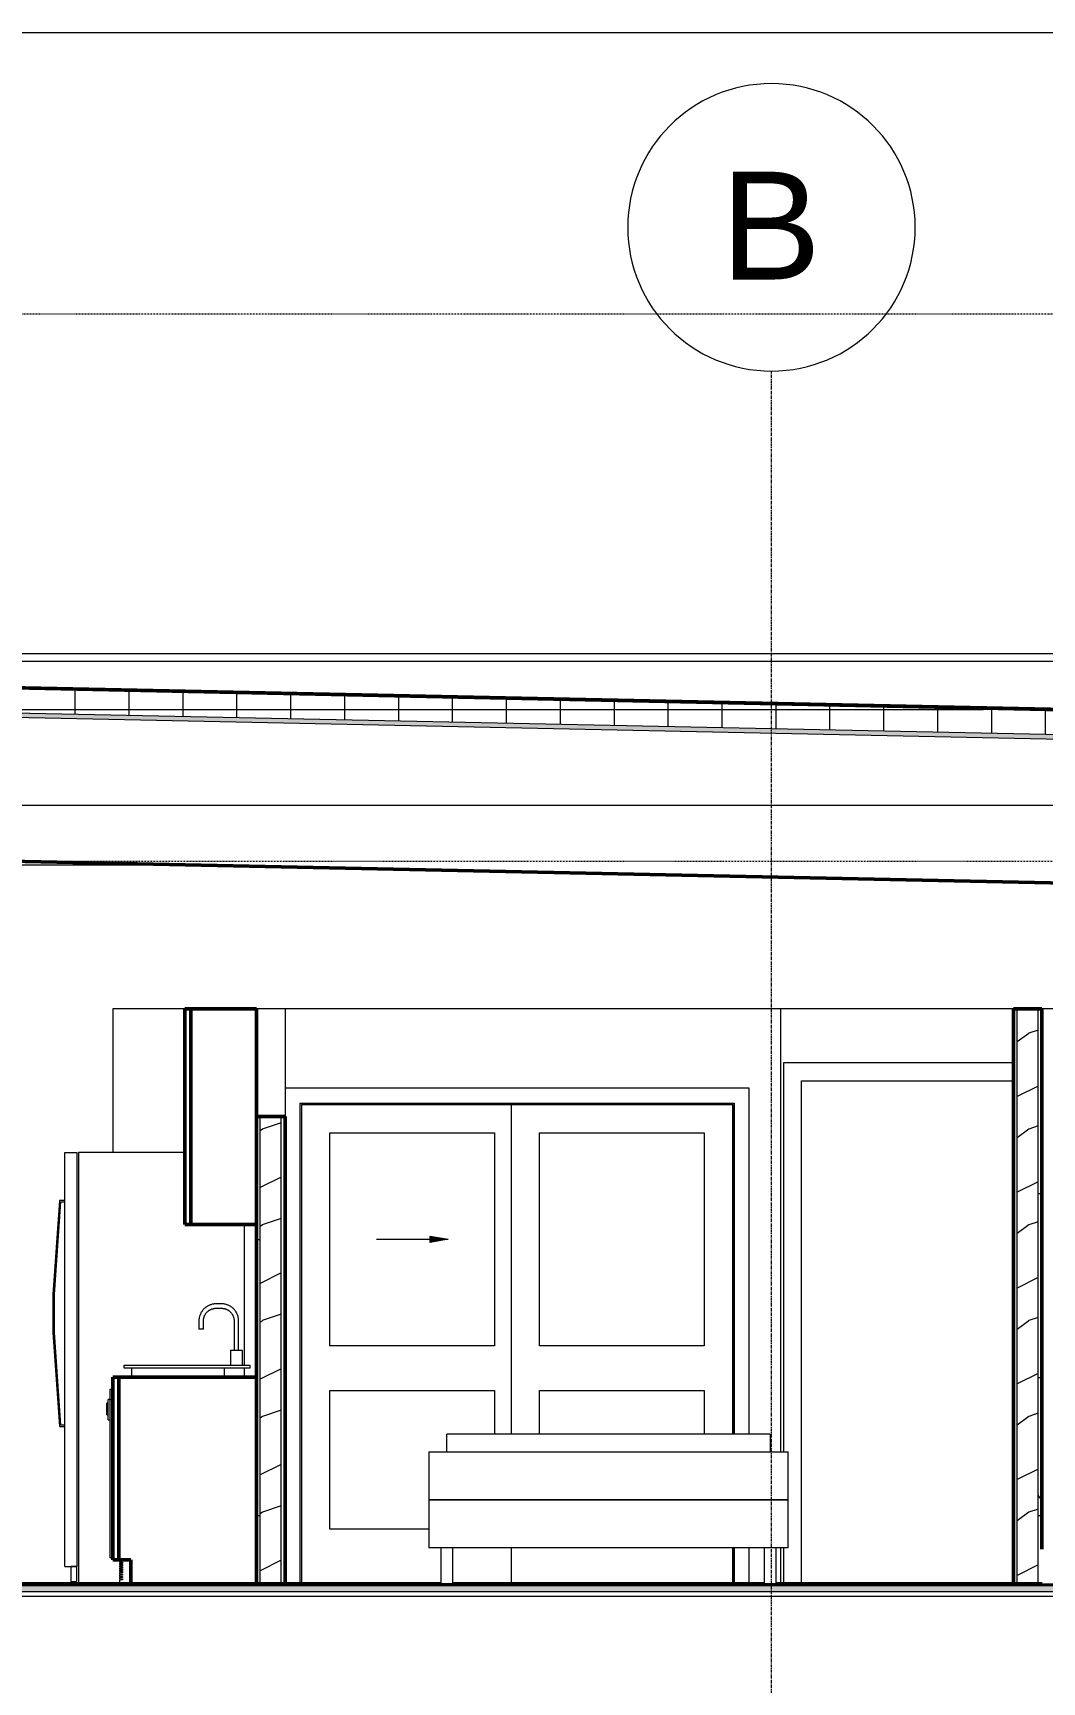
# Model space of a CAD drawing. Header units: inches. Extents: x 9609 to 15463, y -232 to 527.
# Drawn here: x 11411.9 to 11580.4, y 251.6 to 527 of the extents above; entities that cross this region are included whole.
import ezdxf

# ---------------------------------------------------------------- set-up
doc = ezdxf.new("R2010")
doc.units = ezdxf.units.IN
doc.header["$MEASUREMENT"] = 0
doc.linetypes.add('Aligning Line 1_8_', pattern=[0.25, 0.125, -0.125])
doc.linetypes.add('Grid Line 1_2_', pattern=[0.875, 0.5, -0.125, 0.125, -0.125])
for name, color, linetype, lineweight in [('0-1', 7, 'Continuous', 5), ('0-3', 7, 'Continuous', 13), ('A-DETL-GENF-1', 92, 'Continuous', 13), ('A-DETL-GENF-2', 250, 'Continuous', 9), ('A-DOOR-1', 250, 'Continuous', 9), ('A-DOOR-FRAM-1', 250, 'Continuous', 9), ('A-FLOR-1', 192, 'Continuous', 50), ('A-FLOR-LEVL-1', 51, 'Grid Line 1_2_', 9), ('A-FLOR-MCUT', 51, 'Continuous', 13), ('A-FLOR-PATT-1', 8, 'Continuous', 9), ('A-ROOF', 132, 'Continuous', 13), ('A-ROOF-1', 132, 'Continuous', 50), ('A-ROOF-PATT-1', 132, 'Continuous', 9), ('A-WALL', 113, 'Continuous', 13), ('A-WALL-1', 7, 'Continuous', 13), ('A-WALL-2', 10, 'Continuous', 50), ('A-WALL-PATT-1', 250, 'Continuous', 9), ('A-WALL-PATT-2', 253, 'Continuous', 9), ('G-ANNO-SYMB', 111, 'Aligning Line 1_8_', 9), ('G-ANNO-SYMB-1', 9, 'Aligning Line 1_8_', 9), ('G-ANNO-SYMB-2', 147, 'Aligning Line 1_8_', 9), ('I-FURN-1', 250, 'Continuous', 9), ('I-WALL-2', 7, 'Continuous', 13), ('P-SANR-FIXT-1', 250, 'Continuous', 9), ('Q-CASE-1', 10, 'Continuous', 50), ('Q-SPCQ-1', 250, 'Continuous', 9), ('S-GRID-1', 1, 'Grid Line 1_2_', 9), ('S-GRID-IDEN', 1, 'Continuous', 9)]:
    doc.layers.add(name, color=color, linetype=linetype, lineweight=lineweight)
doc.styles.add('Arial_1', font='arial.ttf', dxfattribs={"height": 18})
pattern_1 = [(0, (10995.947, 72), (30.72, 7.68), [1.267, -21.773, 1.267, -21.773, -122.88]), (0, (10995.947, 72), (30.72, 7.68), [-46.08, 1.267, -44.813, 1.267, -21.773, -53.76]), (0, (10995.947, 72), (30.72, 7.68), [-115.2, 1.267, -14.093, 1.267, -37.133]), (120, (11007.467, 75.84), (-22.011075, 22.7643), [1.267, -21.773, 1.267, -21.773, -122.88]), (120, (11007.467, 75.84), (-22.011075, 22.7643), [-46.08, 1.267, -44.813, 1.267, -21.773, -53.76]), (120, (11007.467, 75.84), (-22.011075, 22.7643), [-115.2, 1.267, -14.093, 1.267, -37.133]), (240, (11011.307, 91.2), (-8.708925, -30.4443), [1.267, -21.773, 1.267, -21.773, -122.88]), (240, (11011.307, 91.2), (-8.708925, -30.4443), [-46.08, 1.267, -44.813, 1.267, -21.773, -53.76]), (240, (11011.307, 91.2), (-8.708925, -30.4443), [-115.2, 1.267, -14.093, 1.267, -37.133])]
pattern_2 = [(216.87, (11002.345, 87.994), (47.980943, 31.987086), [7.997, -71.971]), (206.565, (11011.941, 83.196), (-15.993714, -15.99413), [17.881, -17.881]), (198.435, (11011.941, 75.199), (-31.98674, -15.99388), [10.115, -40.461])]

# ---------------------------------------------------------------- blocks, each defined once
blk = doc.blocks.new('CTR - 2nd Phase_rvt-1-BUILDING SECTION - EAST_WEST - LOOKING NORTH')
at = {"layer": 'A-FLOR-LEVL-1'}
for p, q in [((9609.49, 398), (12558.48, 398)), ((9609.49, 268), (12558.48, 268))]:
    blk.add_line(p, q, dxfattribs=at)
at = {"layer": 'G-ANNO-SYMB-1'}
for p, q in [((12461.76, 526.95), (9706.21, 526.95)), ((12461.76, 388.59), (9706.21, 388.59))]:
    blk.add_line(p, q, dxfattribs=at)
blk = doc.blocks.new('FOLDING_SLIDING CLOSET - 72_ x 80_-1372823-BUILDING SECTION - EAST_WEST - LOOKING NORTH')
at = {"layer": 'A-DETL-GENF-1'}
blk.add_hatch(color=256, dxfattribs=at).paths.add_polyline_path([(11478.21, 325), (11481.22, 325.53), (11478.21, 326.06)], flags=0)
at = {"layer": 'A-DETL-GENF-2'}
for p, q in [((11469.22, 325.53), (11481.22, 325.53)), ((11478.21, 326.06), (11481.22, 325.53)), ((11478.21, 325), (11478.21, 326.06)), ((11481.22, 325.53), (11478.21, 325))]:
    blk.add_line(p, q, dxfattribs=at)
at = {"layer": 'A-DOOR-1'}
for p, q in [((11453.97, 350.75), (11453.97, 346)), ((11531.47, 350.75), (11453.97, 350.75)), ((11531.47, 293), (11531.47, 350.75)), ((11456.47, 348.25), (11456.47, 268)), ((11456.47, 348.25), (11528.97, 348.25)), ((11528.72, 348), (11491.72, 348)), ((11491.72, 348), (11491.72, 293)), ((11528.72, 292.99), (11528.72, 348)), ((11528.97, 348.25), (11528.97, 292.99)), ((11461.47, 307.75), (11461.47, 343.31)), ((11461.47, 343.31), (11488.97, 343.31)), ((11488.97, 343.31), (11488.97, 307.75)), ((11496.47, 307.75), (11496.47, 343.31)), ((11496.47, 343.31), (11523.97, 343.31)), ((11523.97, 343.31), (11523.97, 307.75)), ((11488.97, 307.75), (11461.47, 307.75)), ((11523.97, 307.75), (11496.47, 307.75)), ((11461.47, 277.13), (11461.47, 300.25)), ((11461.47, 300.25), (11488.97, 300.25)), ((11488.97, 300.25), (11488.97, 293)), ((11496.47, 293), (11496.47, 300.25)), ((11496.47, 300.25), (11523.97, 300.25)), ((11523.97, 300.25), (11523.97, 293)), ((11477.97, 277.13), (11461.47, 277.13)), ((11491.72, 274), (11491.72, 268)), ((11528.72, 268), (11528.72, 274)), ((11528.97, 274), (11528.97, 268)), ((11531.47, 268), (11531.47, 274))]:
    blk.add_line(p, q, dxfattribs=at)
at = {"layer": 'A-DOOR-FRAM-1'}
for p, q in [((11456.72, 348), (11456.72, 268)), ((11456.72, 348), (11528.72, 348)), ((11528.72, 348), (11528.72, 292.99)), ((11528.72, 274), (11528.72, 268))]:
    blk.add_line(p, q, dxfattribs=at)
blk = doc.blocks.new('Refrigerator_-_Side-by-Side_6047 - 36_ X 30_-1372843-BUILDING SECTION - EAST_WEST - LOOKING NORTH')
at = {"layer": 'Q-SPCQ-1'}
for p, q in [((11416.36, 2.87), (11416.36, 72)), ((11416.36, 72), (11418.36, 72)), ((11418.36, 72), (11418.36, 2.87)), ((11418.61, 72), (11418.61, 0)), ((11436.36, 72), (11418.61, 72)), ((11415.46, 64), (11414.36, 48.29)), ((11414.61, 48.28), (11415.7, 63.75)), ((11416.36, 64), (11415.46, 64)), ((11415.7, 63.75), (11416.36, 63.75)), ((11446.36, 36.5), (11446.36, 60)), ((11414.36, 48.29), (11414.36, 41.94)), ((11414.61, 41.95), (11414.61, 48.28)), ((11414.36, 41.94), (11415.46, 26.23)), ((11415.7, 26.48), (11414.61, 41.95)), ((11446.36, 34.5), (11446.36, 36)), ((11415.46, 26.23), (11416.36, 26.23)), ((11416.36, 26.48), (11415.7, 26.48)), ((11416.36, 2.87), (11418.36, 2.87)), ((11417.36, 2.87), (11417.36, 0.37)), ((11418.36, 2.87), (11417.36, 2.87)), ((11418.36, 0.37), (11418.36, 2.87)), ((11417.36, 0.37), (11418.36, 0.37))]:
    blk.add_line(p, q, dxfattribs=at)
blk = doc.blocks.new('OD_CW_Base Cabinet - OD_CW_Base Cabinet-1965007-BUILDING SECTION - EAST_WEST - LOOKING NORTH')
at = {"layer": 'Q-CASE-1'}
for p, q in [((11425.22, 302.5), (11425.22, 272)), ((11426.22, 302.5), (11425.22, 302.5)), ((11426.22, 272), (11426.22, 302.5)), ((11426.22, 302.5), (11426.22, 272)), ((11449.22, 302.5), (11426.22, 302.5)), ((11449.22, 268), (11449.22, 302.5)), ((11425.22, 272), (11426.22, 272)), ((11426.22, 272), (11428.22, 272)), ((11428.22, 272), (11428.22, 268)), ((11428.22, 268), (11449.22, 268))]:
    blk.add_line(p, q, dxfattribs=at)
blk = doc.blocks.new('Sink Kitchen-Single - 30_ x 21_-366345-BUILDING SECTION - EAST_WEST - LOOKING NORTH')
at = {"layer": 'P-SANR-FIXT-1'}
for p, q in [((11442.49, 46.75), (11441.61, 46.75)), ((11441.61, 46), (11442.49, 46)), ((11438.74, 43.88), (11438.74, 42.5)), ((11439.49, 42.5), (11438.74, 42.5)), ((11439.49, 42.5), (11439.49, 43.88)), ((11444.61, 43.88), (11444.61, 39)), ((11445.36, 39), (11445.36, 43.88)), ((11443.99, 39), (11443.99, 36.5)), ((11443.99, 39), (11443.99, 36.5)), ((11444.01, 39), (11444.01, 39)), ((11444.01, 39), (11444.99, 39)), ((11444.99, 39), (11445.96, 39)), ((11445.96, 39), (11445.96, 39)), ((11445.99, 36.5), (11445.99, 39)), ((11445.99, 36.5), (11445.99, 39)), ((11426.24, 36.5), (11447.24, 36.5)), ((11426.24, 36), (11426.24, 36.5)), ((11447.24, 36), (11426.24, 36)), ((11427.49, 36), (11427.49, 34.5)), ((11442.99, 34.5), (11442.99, 36)), ((11447.24, 36.5), (11447.24, 36))]:
    blk.add_line(p, q, dxfattribs=at)
at = {"layer": 'P-SANR-FIXT-1', "flags": 128}
for points in [[(11441.61, 46.75), (11441.5, 46.75), (11441.38, 46.74), (11441.27, 46.73), (11441.16, 46.71), (11441.04, 46.69), (11440.93, 46.67), (11440.82, 46.64), (11440.71, 46.6), (11440.6, 46.57), (11440.49, 46.52), (11440.39, 46.48), (11440.29, 46.43), (11440.19, 46.37), (11440.09, 46.31), (11439.99, 46.25), (11439.9, 46.18), (11439.81, 46.11), (11439.72, 46.04), (11439.63, 45.96), (11439.55, 45.88), (11439.47, 45.79), (11439.4, 45.71), (11439.33, 45.62), (11439.26, 45.52), (11439.2, 45.43), (11439.13, 45.33), (11439.08, 45.23), (11439.03, 45.13), (11438.98, 45.02), (11438.93, 44.92), (11438.9, 44.81), (11438.86, 44.7), (11438.83, 44.59), (11438.8, 44.48), (11438.78, 44.36), (11438.76, 44.25), (11438.75, 44.14), (11438.74, 44.02), (11438.74, 43.91), (11438.74, 43.88)], [(11439.49, 43.88), (11439.49, 43.96), (11439.5, 44.04), (11439.5, 44.13), (11439.52, 44.21), (11439.53, 44.3), (11439.55, 44.38), (11439.57, 44.46), (11439.6, 44.54), (11439.63, 44.62), (11439.66, 44.7), (11439.69, 44.78), (11439.73, 44.86), (11439.77, 44.93), (11439.81, 45), (11439.86, 45.07), (11439.91, 45.14), (11439.96, 45.21), (11440.02, 45.28), (11440.07, 45.34), (11440.13, 45.4), (11440.2, 45.46), (11440.26, 45.51), (11440.33, 45.57), (11440.4, 45.62), (11440.47, 45.66), (11440.54, 45.71), (11440.61, 45.75), (11440.69, 45.79), (11440.77, 45.82), (11440.84, 45.86), (11440.92, 45.88), (11441.01, 45.91), (11441.09, 45.93), (11441.17, 45.95), (11441.25, 45.97), (11441.34, 45.98), (11441.42, 45.99), (11441.51, 46), (11441.59, 46), (11441.61, 46)], [(11445.36, 43.88), (11445.36, 43.99), (11445.36, 44.1), (11445.34, 44.22), (11445.33, 44.33), (11445.31, 44.45), (11445.28, 44.56), (11445.25, 44.67), (11445.22, 44.78), (11445.18, 44.89), (11445.14, 44.99), (11445.09, 45.1), (11445.04, 45.2), (11444.98, 45.3), (11444.93, 45.4), (11444.86, 45.5), (11444.8, 45.59), (11444.72, 45.68), (11444.65, 45.77), (11444.57, 45.86), (11444.49, 45.94), (11444.41, 46.02), (11444.32, 46.09), (11444.23, 46.16), (11444.14, 46.23), (11444.04, 46.29), (11443.94, 46.35), (11443.84, 46.41), (11443.74, 46.46), (11443.64, 46.51), (11443.53, 46.55), (11443.42, 46.59), (11443.31, 46.63), (11443.2, 46.66), (11443.09, 46.69), (11442.98, 46.71), (11442.86, 46.73), (11442.75, 46.74), (11442.64, 46.75), (11442.52, 46.75), (11442.49, 46.75)], [(11442.49, 46), (11442.57, 46), (11442.66, 45.99), (11442.74, 45.98), (11442.83, 45.97), (11442.91, 45.96), (11442.99, 45.94), (11443.08, 45.92), (11443.16, 45.89), (11443.24, 45.86), (11443.32, 45.83), (11443.39, 45.8), (11443.47, 45.76), (11443.55, 45.72), (11443.62, 45.68), (11443.69, 45.63), (11443.76, 45.58), (11443.83, 45.53), (11443.89, 45.47), (11443.95, 45.42), (11444.01, 45.36), (11444.07, 45.29), (11444.13, 45.23), (11444.18, 45.16), (11444.23, 45.09), (11444.28, 45.02), (11444.32, 44.95), (11444.36, 44.88), (11444.4, 44.8), (11444.44, 44.72), (11444.47, 44.65), (11444.5, 44.57), (11444.53, 44.48), (11444.55, 44.4), (11444.57, 44.32), (11444.58, 44.24), (11444.6, 44.15), (11444.61, 44.07), (11444.61, 43.98), (11444.61, 43.9), (11444.61, 43.88)]]:
    blk.add_lwpolyline(points, dxfattribs=at)
blk = doc.blocks.new('Dishwasher_15404 - 34_ counter-V12-BUILDING SECTION - EAST_WEST - LOOKING NORTH')
at = {"layer": 'Q-SPCQ-1'}
for p, q in [((11424.72, 300.5), (11424.72, 298.79)), ((11424.72, 300.5), (11425.22, 300.5)), ((11424.47, 298.18), (11424.22, 298.18)), ((11424.22, 297.94), (11424.22, 298.18)), ((11424.22, 297.35), (11424.22, 297.94)), ((11424.22, 297.94), (11424.47, 297.94)), ((11424.47, 296.06), (11424.47, 298.79)), ((11424.72, 298.79), (11424.47, 298.79)), ((11424.72, 298.79), (11424.72, 272.33)), ((11424.72, 298.79), (11424.92, 298.79)), ((11424.92, 298.79), (11425.22, 298.79)), ((11424.22, 296.21), (11424.22, 297.35)), ((11424.47, 297.35), (11424.22, 297.35)), ((11424.22, 296.21), (11424.47, 296.21)), ((11424.47, 295.35), (11424.47, 296.06)), ((11424.47, 295.35), (11424.73, 295.35)), ((11424.92, 272.33), (11424.72, 272.33)), ((11425.22, 272.33), (11424.92, 272.33)), ((11426.35, 271.94), (11426.35, 272)), ((11428.22, 271.94), (11426.35, 271.94)), ((11426.35, 271.94), (11426.35, 271.59)), ((11426.38, 271.59), (11426.35, 271.59)), ((11426.35, 271.59), (11426.85, 271.59)), ((11426.35, 271.39), (11426.35, 271.2)), ((11426.35, 271.39), (11426.38, 271.39)), ((11426.85, 271.39), (11426.35, 271.39)), ((11426.38, 271.2), (11426.35, 271.2)), ((11426.35, 271.2), (11426.85, 271.2)), ((11426.35, 271), (11426.35, 270.8)), ((11426.35, 271), (11426.38, 271)), ((11426.85, 271), (11426.35, 271)), ((11426.38, 270.8), (11426.35, 270.8)), ((11426.35, 270.8), (11426.85, 270.8)), ((11426.35, 270.61), (11426.35, 270.41)), ((11426.35, 270.61), (11426.38, 270.61)), ((11426.85, 270.61), (11426.35, 270.61)), ((11426.38, 270.41), (11426.35, 270.41)), ((11426.35, 270.41), (11426.85, 270.41)), ((11426.35, 270.21), (11426.35, 270.02)), ((11426.35, 270.21), (11426.38, 270.21)), ((11426.85, 270.21), (11426.35, 270.21)), ((11426.38, 270.02), (11426.35, 270.02)), ((11426.35, 270.02), (11426.85, 270.02)), ((11426.85, 271.59), (11426.85, 271.39)), ((11426.85, 271.2), (11426.85, 271)), ((11426.85, 270.8), (11426.85, 270.61)), ((11426.85, 270.41), (11426.85, 270.21)), ((11426.85, 270.02), (11426.85, 269.82)), ((11427.92, 271.94), (11428.22, 271.94)), ((11426.35, 269.82), (11426.35, 269.62)), ((11426.35, 269.82), (11426.38, 269.82)), ((11426.85, 269.82), (11426.35, 269.82)), ((11426.38, 269.62), (11426.35, 269.62)), ((11426.35, 269.62), (11426.85, 269.62)), ((11426.35, 269.43), (11426.35, 269.23)), ((11426.35, 269.43), (11426.38, 269.43)), ((11426.85, 269.43), (11426.35, 269.43)), ((11426.38, 269.23), (11426.35, 269.23)), ((11426.35, 269.23), (11426.85, 269.23)), ((11426.35, 269.03), (11426.35, 268.84)), ((11426.35, 269.03), (11426.38, 269.03)), ((11426.85, 269.03), (11426.35, 269.03)), ((11426.38, 268.84), (11426.35, 268.84)), ((11426.35, 268.84), (11426.85, 268.84)), ((11426.35, 268.64), (11426.35, 268)), ((11426.85, 268.64), (11426.35, 268.64)), ((11426.85, 269.62), (11426.85, 269.43)), ((11426.85, 269.23), (11426.85, 269.03)), ((11426.85, 268.84), (11426.85, 268.64))]:
    blk.add_line(p, q, dxfattribs=at)
blk = doc.blocks.new('Interior_barn_door_18732 - Interior_barn_door_18732-V16-BUILDING SECTION - EAST_WEST - LOOKING NORTH')
at = {"layer": 'A-DOOR-FRAM-1'}
for p, q in [((11575.6, 355), (11537.19, 355)), ((11537.19, 355), (11537.19, 290)), ((11540.19, 268), (11540.19, 352)), ((11540.19, 352), (11575.6, 352)), ((11537.19, 274), (11537.19, 268))]:
    blk.add_line(p, q, dxfattribs=at)
blk = doc.blocks.new('OD_CW_Upper Cabinet - OD_CW_Upper Cabinet-1965010-BUILDING SECTION - EAST_WEST - LOOKING NORTH')
at = {"layer": 'Q-CASE-1'}
for p, q in [((11437.22, 364), (11437.22, 328)), ((11438.22, 364), (11437.22, 364)), ((11438.22, 328), (11438.22, 364)), ((11438.22, 364), (11438.22, 328)), ((11449.22, 364), (11438.22, 364)), ((11449.22, 328), (11449.22, 364)), ((11437.22, 328), (11438.22, 328)), ((11438.22, 328), (11449.22, 328))]:
    blk.add_line(p, q, dxfattribs=at)
blk = doc.blocks.new('Bed-Standard - Queen 60_ x 79_-1242961-BUILDING SECTION - EAST_WEST - LOOKING NORTH')
at = {"layer": 'I-FURN-1'}
for p, q in [((11534.11, 25), (11480.11, 25)), ((11480.11, 24), (11480.11, 25)), ((11534.11, 25), (11534.11, 24)), ((11480.11, 22), (11480.11, 24)), ((11534.11, 24), (11534.11, 22)), ((11477.11, 22), (11477.11, 14)), ((11477.11, 22), (11478.11, 22)), ((11478.11, 22), (11536.11, 22)), ((11536.11, 22), (11537.11, 22)), ((11537.11, 14), (11537.11, 22)), ((11477.11, 14), (11477.11, 6)), ((11477.11, 14), (11478.11, 14)), ((11478.11, 14), (11477.11, 14)), ((11478.11, 14), (11536.11, 14)), ((11536.11, 14), (11478.11, 14)), ((11536.11, 14), (11537.11, 14)), ((11537.11, 14), (11536.11, 14)), ((11537.11, 6), (11537.11, 14)), ((11478.11, 6), (11477.11, 6)), ((11536.11, 6), (11478.11, 6)), ((11479.11, 6), (11479.11, 0)), ((11481.11, 0), (11481.11, 6)), ((11533.11, 6), (11533.11, 0)), ((11535.11, 0), (11535.11, 6)), ((11537.11, 6), (11536.11, 6)), ((11535.11, 0), (11533.11, 0)), ((11481.11, 0), (11479.11, 0))]:
    blk.add_line(p, q, dxfattribs=at)
blk = doc.blocks.new('CTR - 1st Phase - Unit Layouts_rvt-1-BUILDING SECTION - EAST_WEST - LOOKING NORTH')
at = {"layer": 'A-WALL-PATT-1'}
h = blk.add_hatch(dxfattribs=at)
h.set_pattern_fill('FP_1', color=256, style=0, pattern_type=2)
h.set_pattern_definition(pattern_1)
h.paths.add_polyline_path([(11579.73, 268), (11580.35, 268), (11580.35, 364), (11579.73, 364), (11579.73, 273.75)], flags=0)
h = blk.add_hatch(dxfattribs=at)
h.set_pattern_fill('FP_1', color=256, style=0, pattern_type=2)
h.set_pattern_definition(pattern_1)
h.paths.add_polyline_path([(11449.85, 268), (11449.85, 346), (11449.22, 346), (11449.22, 268)], flags=0)
h = blk.add_hatch(dxfattribs=at)
h.set_pattern_fill('FP_1', color=256, style=0, pattern_type=2)
h.set_pattern_definition(pattern_1)
h.paths.add_polyline_path([(11453.35, 268), (11453.97, 268), (11453.97, 346), (11453.35, 346), (11453.35, 274.64)], flags=0)
at = {"layer": 'A-WALL-PATT-2'}
h = blk.add_hatch(dxfattribs=at)
h.set_pattern_fill('FP_3', color=256, style=0, pattern_type=2)
h.set_pattern_definition(pattern_2)
h.paths.add_polyline_path([(11579.73, 268), (11579.73, 364), (11576.23, 364), (11576.23, 268), (11579.12, 268)], flags=0)
h = blk.add_hatch(dxfattribs=at)
h.set_pattern_fill('FP_3', color=256, style=0, pattern_type=2)
h.set_pattern_definition(pattern_2)
h.paths.add_polyline_path([(11453.35, 268), (11453.35, 346), (11449.85, 346), (11449.85, 268)], flags=0)
at = {"layer": 'A-WALL-1'}
for p, q in [((11437.22, 364), (11425.22, 364)), ((11425.22, 364), (11425.22, 340)), ((11453.97, 364), (11449.22, 364)), ((11536.77, 364), (11453.97, 364)), ((11453.97, 364), (11453.97, 350.75)), ((11575.6, 364), (11536.77, 364)), ((11536.77, 290), (11536.77, 364)), ((11576.23, 268), (11576.23, 364)), ((11579.73, 268), (11579.73, 364)), ((11616.35, 364), (11580.35, 364)), ((11449.85, 268), (11449.85, 346)), ((11453.35, 268), (11453.35, 346)), ((11536.77, 268), (11536.77, 274))]:
    blk.add_line(p, q, dxfattribs=at)
at = {"layer": 'A-WALL-2'}
for p, q in [((11575.6, 364), (11575.6, 268)), ((11580.35, 364), (11575.6, 364)), ((11580.35, 273.75), (11580.35, 364)), ((11453.97, 346), (11449.22, 346)), ((11449.22, 346), (11449.22, 268)), ((11453.97, 268), (11453.97, 346)), ((11449.22, 268), (11453.97, 268)), ((11575.6, 268), (11580.35, 268))]:
    blk.add_line(p, q, dxfattribs=at)
at = {"layer": '0-3'}
for name, p in [('OD_CW_Upper Cabinet - OD_CW_Upper Cabinet-1965010-BUILDING SECTION - EAST_WEST - LOOKING NORTH', (0, 0)), ('Interior_barn_door_18732 - Interior_barn_door_18732-V16-BUILDING SECTION - EAST_WEST - LOOKING NORTH', (0, 0)), ('FOLDING_SLIDING CLOSET - 72_ x 80_-1372823-BUILDING SECTION - EAST_WEST - LOOKING NORTH', (0, 0)), ('Refrigerator_-_Side-by-Side_6047 - 36_ X 30_-1372843-BUILDING SECTION - EAST_WEST - LOOKING NORTH', (0.86, 268)), ('Sink Kitchen-Single - 30_ x 21_-366345-BUILDING SECTION - EAST_WEST - LOOKING NORTH', (0.86, 268)), ('Dishwasher_15404 - 34_ counter-V12-BUILDING SECTION - EAST_WEST - LOOKING NORTH', (0, 0)), ('OD_CW_Base Cabinet - OD_CW_Base Cabinet-1965007-BUILDING SECTION - EAST_WEST - LOOKING NORTH', (0, 0)), ('Bed-Standard - Queen 60_ x 79_-1242961-BUILDING SECTION - EAST_WEST - LOOKING NORTH', (0.86, 268))]:
    blk.add_blockref(name, p, dxfattribs=at)
blk = doc.blocks.new('CTR  - Topography_rvt-1-BUILDING SECTION - EAST_WEST - LOOKING NORTH')
at = {"layer": 'G-ANNO-SYMB-2'}
blk.add_line((12461.76, 480), (9742.88, 480), dxfattribs=at)
blk = doc.blocks.new('CTR - 1st Phase - Common Walls_rvt-1-BUILDING SECTION - EAST_WEST - LOOKING NORTH')
at = {"layer": 'A-FLOR-LEVL-1'}
for p, q in [((9609.49, 398), (12558.48, 398)), ((9609.49, 268), (12558.48, 268))]:
    blk.add_line(p, q, dxfattribs=at)
at = {"layer": 'G-ANNO-SYMB-2'}
for p, q in [((12363.34, 526.95), (9706.24, 526.95)), ((12428.12, 526.95), (9706.24, 526.95)), ((12461.76, 480), (9706.21, 480))]:
    blk.add_line(p, q, dxfattribs=at)
at = {"layer": 'I-WALL-2'}
blk.add_line((11438.53, 388), (11256.26, 388), dxfattribs=at)
blk = doc.blocks.new('Basic Wall _ EXT - FIBER CEMENT - SMALL - ___-1820306-BUILDING SECTION - EAST_WEST - LOOKING NORTH')
at = {"layer": 'A-WALL'}
blk.add_line((12113.03, 423.28), (11252.92, 423.28), dxfattribs=at)
blk = doc.blocks.new('Grid - Grid Head - Circle-50561-BUILDING SECTION - EAST_WEST - LOOKING NORTH')
at = {"layer": 'S-GRID-IDEN'}
for start, end in [(360, 180), (180, 360)]:
    blk.add_arc((11847.19, 494.5), 24, start, end, dxfattribs=at)

msp = doc.modelspace()

# ---------------------------------------------------------------- hatches: boundary and pattern name
at = {"layer": 'A-FLOR-PATT-1'}
h = msp.add_hatch(dxfattribs=at)
h.set_pattern_fill('FP_2', color=256, style=0, pattern_type=2)
h.set_pattern_definition([(50, (10995.947, 72), (27.5427, -2.4099), [2.88, -31.68]), (355, (10995.947, 72), (-5.3278, 28.8843), [2.304, -25.344]), (100.451, (10998.243, 71.8), (22.2153, 26.4739), [2.448, -26.924]), (46.184, (10995.947, 79.68), (40.9819, -6.3564), [4.32, -47.52]), (96.636, (10999.363, 79.15), (35.8907, 37.4062), [3.671, -40.386]), (351.184, (10995.947, 79.68), (35.891, 37.4062), [3.456, -38.016]), (21, (10999.787, 77.76), (22.92104, -15.46073), [2.88, -31.68]), (326, (10999.787, 77.76), (9.3435, 27.8457), [2.304, -25.344]), (71.451, (11001.697, 76.472), (32.2648, 12.3844), [2.448, -26.924]), (37.5, (10995.947, 72), (0.46686, 12.78271), [1.267, -23.77, 1.267, -24.461, -25.44]), (37.5, (10995.947, 72), (0.46686, 12.78271), [-50.765, 1.267, -24.173]), (7.5, (10995.947, 72), (10.1016, 15.1451), [1.267, -13.402, 1.267, -23.194, -9.696]), (7.5, (10995.947, 72), (10.1016, 15.1451), [-39.13, 1.267, -8.429]), (327.5, (10987.384, 72), (20.49916, -0.86578), [1.267, -8.333, 1.267, -28.685, -39.744]), (327.5, (10987.384, 72), (20.49916, -0.86578), [-39.552, 1.267, -38.477]), (317.5, (10983.544, 72), (22.39478, 3.8443), [1.267, -11.213, 1.267, -18.624, -28.224]), (317.5, (10983.544, 72), (22.39478, 3.8443), [-32.371, 1.267, -26.957])])
h.paths.add_polyline_path([(11856.7894, 266.625), (11856.7894, 267.625), (11255.6394, 267.625), (11255.6394, 266.625), (11815.9252, 266.625)], flags=0)
h.paths.add_polyline_path([(10843.1394, 266.625), (10843.1394, 267.625), (10241.9894, 267.625), (10241.9894, 266.625), (10825.6516, 266.625)], flags=0)
at = {"layer": 'A-ROOF-PATT-1'}
h = msp.add_hatch(dxfattribs=at)
h.set_pattern_fill('FP_26', color=256, style=0, pattern_type=2)
h.set_pattern_definition([(0, (10995.947, 72), (0, 9), []), (90, (10995.947, 72), (-9, 6e-16), [])])
h.paths.add_polyline_path([(12110.5269, 398.7554), (12110.5269, 402.7562), (11255.8269, 420.5625), (11255.8269, 416.5616), (12074.2575, 399.511)], flags=0)
h = msp.add_hatch(dxfattribs=at)
h.set_pattern_fill('FP_4', color=256, style=0, pattern_type=2)
h.set_pattern_definition([(0, (10995.947, 72), (0, 4.798), []), (315, (10995.947, 72), (4.798427, 0), [6.786, -6.786]), (45, (10995.947, 72), (4.798427, 0), [6.786, -6.786])])
h.paths.add_polyline_path([(12110.5269, 398.0052), (12110.5269, 398.7554), (11255.8269, 416.5616), (11255.8269, 415.8115), (12074.2575, 398.7608)], flags=0)

# ---------------------------------------------------------------- linework, layer by layer
at = {"layer": 'A-FLOR-1'}
for p, q in [((11479.9721, 268), (11256.2644, 268)), ((11533.9721, 268), (11481.9721, 268)), ((11580.3535, 268), (11535.9721, 268))]:
    msp.add_line(p, q, dxfattribs=at)
at = {"layer": 'A-FLOR-LEVL-1'}
for p, q in [((9610.2403, 398), (12557.7313, 398)), ((9610.2403, 268), (12557.7313, 268))]:
    msp.add_line(p, q, dxfattribs=at)
at = {"layer": 'A-FLOR-MCUT'}
for p, q in [((11856.7894, 267.875), (11255.6394, 267.875)), ((11856.7894, 267.625), (11255.6394, 267.625)), ((11856.7894, 265.875), (11250.1394, 265.875)), ((11856.7894, 266.625), (11255.6394, 266.625))]:
    msp.add_line(p, q, dxfattribs=at)
at = {"layer": 'A-ROOF'}
for p, q in [((12110.5269, 402.7562), (11255.8269, 420.5625)), ((12110.5269, 398.7554), (11255.8269, 416.5616)), ((12110.5269, 398.0052), (11255.8269, 415.8115))]:
    msp.add_line(p, q, dxfattribs=at)
at = {"layer": 'A-ROOF-1'}
for p, q in [((12110.5269, 403.0063), (11255.8269, 420.8125)), ((11255.8269, 391.8062), (12110.5269, 374))]:
    msp.add_line(p, q, dxfattribs=at)
at = {"layer": 'A-WALL'}
msp.add_line((12109.7144, 422), (11256.2644, 422), dxfattribs=at)
at = {"layer": 'G-ANNO-SYMB'}
for p, q in [((12461.7559, 526.9531), (9706.2403, 526.9531)), ((12461.7559, 480), (9706.2119, 480))]:
    msp.add_line(p, q, dxfattribs=at)
at = {"layer": 'S-GRID-1'}
msp.add_line((11535.1894, -159.8356), (11535.1894, 470.5), dxfattribs=at)

# ---------------------------------------------------------------- block references
at = {"layer": '0-1'}
for name in ['CTR - 2nd Phase_rvt-1-BUILDING SECTION - EAST_WEST - LOOKING NORTH', 'CTR - 1st Phase - Common Walls_rvt-1-BUILDING SECTION - EAST_WEST - LOOKING NORTH', 'CTR  - Topography_rvt-1-BUILDING SECTION - EAST_WEST - LOOKING NORTH', 'CTR - 1st Phase - Unit Layouts_rvt-1-BUILDING SECTION - EAST_WEST - LOOKING NORTH']:
    msp.add_blockref(name, (0, 0), dxfattribs=at)
at = {"layer": 'A-WALL'}
msp.add_blockref('Basic Wall _ EXT - FIBER CEMENT - SMALL - ___-1820306-BUILDING SECTION - EAST_WEST - LOOKING NORTH', (0, 0), dxfattribs=at)
at = {"layer": 'S-GRID-IDEN'}
msp.add_blockref('Grid - Grid Head - Circle-50561-BUILDING SECTION - EAST_WEST - LOOKING NORTH', (-312, 0), dxfattribs=at)

# ---------------------------------------------------------------- texts
at = {"layer": 'S-GRID-IDEN', "insert": (11526.6808, 503.7879), "char_height": 18, "width": 20.301, "attachment_point": 1, "style": 'Arial_1'}
msp.add_mtext('B', dxfattribs=at)

doc.saveas('drawing.dxf')
